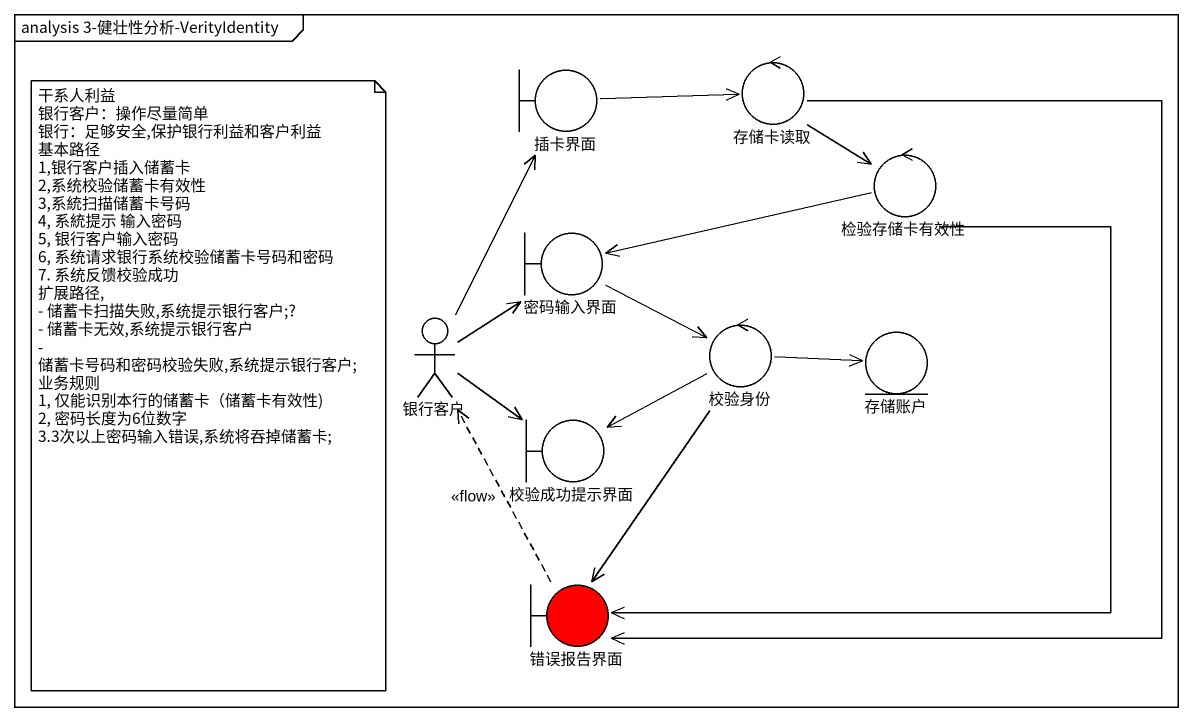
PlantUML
@startuml
mainframe analysis 3-健壮性分析-VerityIdentity
boundary 插卡界面
control 存储卡读取
control 检验存储卡有效性
boundary 密码输入界面
actor 银行客户
control 校验身份
entity 存储账户
boundary 校验成功提示界面
boundary 错误报告界面 #FF0000
插卡界面 -right-> 存储卡读取
存储卡读取 --> 检验存储卡有效性
存储卡读取 --> 错误报告界面
检验存储卡有效性 -left-> 密码输入界面
检验存储卡有效性 --> 错误报告界面
密码输入界面 -right-> 校验身份
银行客户 -up-> 插卡界面
银行客户 -up-> 密码输入界面
银行客户 -right-> 校验成功提示界面
校验身份 -right-> 存储账户
校验身份 -left-> 校验成功提示界面
校验身份 --> 错误报告界面
错误报告界面 .up.> 银行客户 : <<flow>>
note as N1
  干系人利益
  银行客户：操作尽量简单
  银行：足够安全,保护银行利益和客户利益
  基本路径
  1,银行客户插入储蓄卡
  2,系统校验储蓄卡有效性
  3,系統扫描储蓄卡号码
  4, 系統提示 输入密码
  5, 银行客户输入密码
  6, 系统请求银行系统校验储蓄卡号码和密码
  7. 系统反馈校验成功
  扩展路径,
  - 储蓄卡扫描失败,系统提示银行客户;?
  - 储蓄卡无效,系统提示银行客户
  - 储蓄卡号码和密码校验失败,系统提示银行客户;
  业务规则
  1, 仅能识别本行的储蓄卡（储蓄卡有效性)
  2, 密码长度为6位数字
  3.3次以上密码输入错误,系统将吞掉储蓄卡;
end note
@enduml
